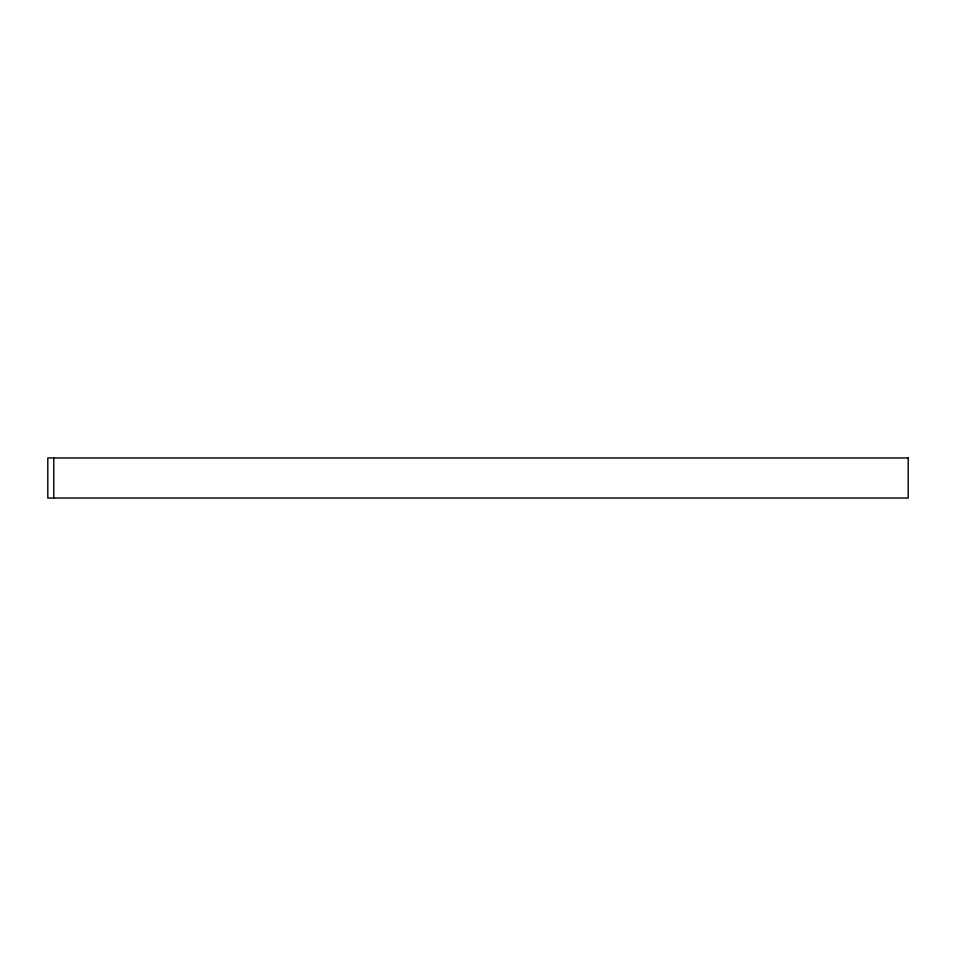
<?xml version="1.0" encoding="UTF-8"?>
<svg xmlns="http://www.w3.org/2000/svg" width="956" height="956" viewBox="0 0 956 956"><rect width="100%" height="100%" fill="white"/><g stroke="black" fill="none" stroke-linecap="round" stroke-linejoin="round"><path stroke-width="1.43" d="M53.763 457.972L53.763 498.028M908.2 457.972L47.8 457.972L47.8 498.028L908.2 498.028L908.2 457.972"/></g></svg>
